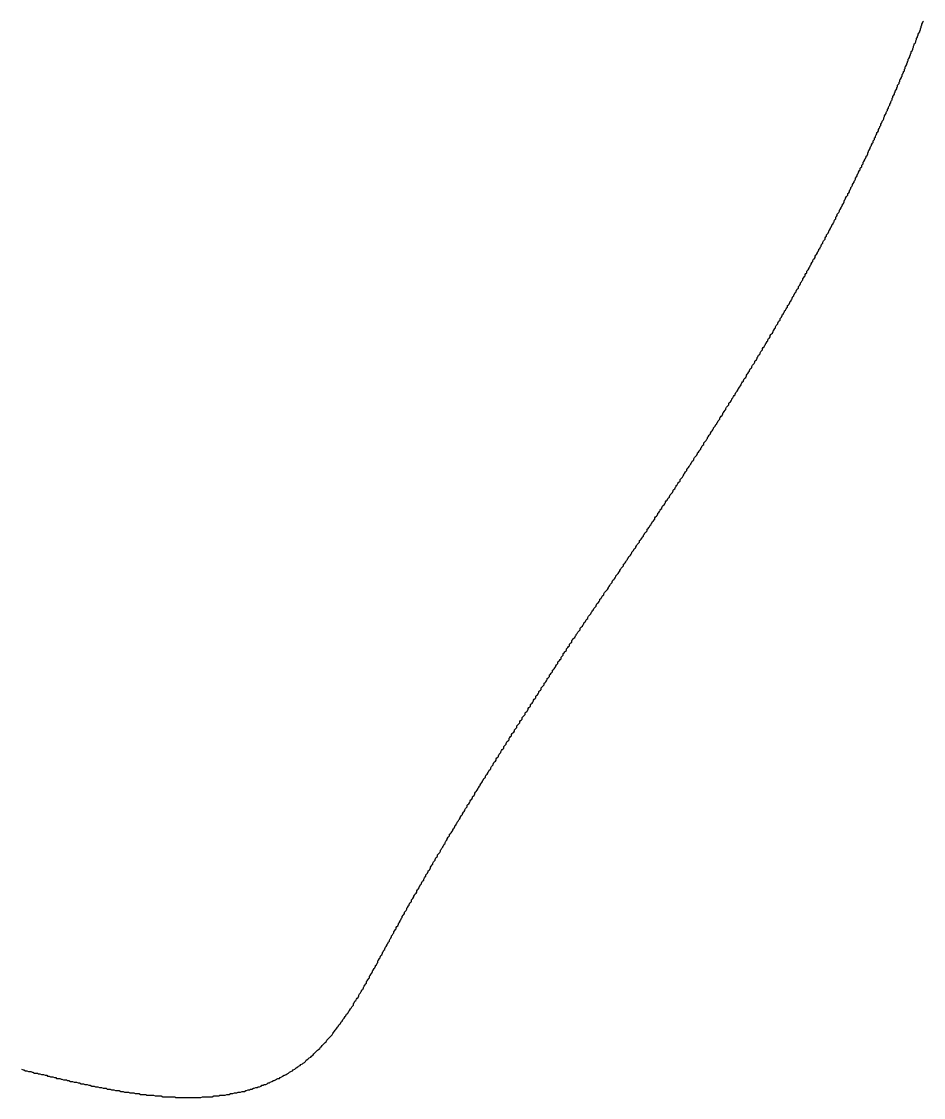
# Model space of a CAD drawing. Header units: millimetres. Extents: x 35 to 605, y 64 to 964.
# Drawn here: x 320.48 to 332.3, y 351.42 to 365.52 of the extents above; entities that cross this region are included whole.
import ezdxf

# ---------------------------------------------------------------- set-up
doc = ezdxf.new("R2010")
doc.units = ezdxf.units.MM

msp = doc.modelspace()

# ---------------------------------------------------------------- linework, layer by layer
msp.add_polyline3d([(320.477, 351.788, 0), (320.497, 351.778, 0), (320.507, 351.778, 0), (320.527, 351.768, 0), (320.547, 351.768, 0), (320.567, 351.758, 0), (320.577, 351.758, 0), (320.597, 351.758, 0), (320.617, 351.748, 0), (320.627, 351.748, 0), (320.647, 351.738, 0), (320.667, 351.738, 0), (320.687, 351.738, 0), (320.697, 351.728, 0), (320.717, 351.728, 0), (320.737, 351.718, 0), (320.747, 351.718, 0), (320.767, 351.718, 0), (320.787, 351.708, 0), (320.807, 351.708, 0), (320.817, 351.698, 0), (320.837, 351.698, 0), (320.857, 351.688, 0), (320.877, 351.688, 0), (320.887, 351.688, 0), (320.907, 351.678, 0), (320.927, 351.678, 0), (320.937, 351.668, 0), (320.957, 351.668, 0), (320.977, 351.668, 0), (320.997, 351.658, 0), (321.007, 351.658, 0), (321.027, 351.648, 0), (321.047, 351.648, 0), (321.067, 351.648, 0), (321.077, 351.638, 0), (321.097, 351.638, 0), (321.117, 351.628, 0), (321.137, 351.628, 0), (321.147, 351.628, 0), (321.167, 351.618, 0), (321.187, 351.618, 0), (321.197, 351.618, 0), (321.217, 351.608, 0), (321.237, 351.608, 0), (321.257, 351.598, 0), (321.267, 351.598, 0), (321.287, 351.598, 0), (321.307, 351.588, 0), (321.327, 351.588, 0), (321.337, 351.588, 0), (321.357, 351.578, 0), (321.377, 351.578, 0), (321.397, 351.568, 0), (321.407, 351.568, 0), (321.427, 351.568, 0), (321.447, 351.558, 0), (321.457, 351.558, 0), (321.477, 351.558, 0), (321.497, 351.548, 0), (321.517, 351.548, 0), (321.527, 351.548, 0), (321.547, 351.538, 0), (321.567, 351.538, 0), (321.587, 351.538, 0), (321.597, 351.528, 0), (321.617, 351.528, 0), (321.637, 351.528, 0), (321.657, 351.518, 0), (321.667, 351.518, 0), (321.687, 351.518, 0), (321.707, 351.508, 0), (321.727, 351.508, 0), (321.737, 351.508, 0), (321.757, 351.508, 0), (321.777, 351.498, 0), (321.787, 351.498, 0), (321.807, 351.498, 0), (321.827, 351.488, 0), (321.847, 351.488, 0), (321.857, 351.488, 0), (321.877, 351.488, 0), (321.897, 351.478, 0), (321.917, 351.478, 0), (321.927, 351.478, 0), (321.947, 351.478, 0), (321.967, 351.468, 0), (321.987, 351.468, 0), (321.997, 351.468, 0), (322.017, 351.468, 0), (322.037, 351.458, 0), (322.047, 351.458, 0), (322.067, 351.458, 0), (322.087, 351.458, 0), (322.107, 351.458, 0), (322.117, 351.448, 0), (322.137, 351.448, 0), (322.157, 351.448, 0), (322.177, 351.448, 0), (322.187, 351.448, 0), (322.207, 351.448, 0), (322.227, 351.438, 0), (322.237, 351.438, 0), (322.257, 351.438, 0), (322.277, 351.438, 0), (322.297, 351.438, 0), (322.307, 351.438, 0), (322.327, 351.428, 0), (322.347, 351.428, 0), (322.367, 351.428, 0), (322.377, 351.428, 0), (322.397, 351.428, 0), (322.417, 351.428, 0), (322.427, 351.428, 0), (322.447, 351.428, 0), (322.467, 351.428, 0), (322.487, 351.428, 0), (322.497, 351.418, 0), (322.517, 351.418, 0), (322.537, 351.418, 0), (322.547, 351.418, 0), (322.567, 351.418, 0), (322.587, 351.418, 0), (322.607, 351.418, 0), (322.617, 351.418, 0), (322.637, 351.418, 0), (322.657, 351.418, 0), (322.667, 351.418, 0), (322.687, 351.418, 0), (322.707, 351.418, 0), (322.727, 351.418, 0), (322.737, 351.418, 0), (322.757, 351.418, 0), (322.777, 351.418, 0), (322.787, 351.418, 0), (322.807, 351.418, 0), (322.827, 351.418, 0), (322.847, 351.428, 0), (322.857, 351.428, 0), (322.877, 351.428, 0), (322.897, 351.428, 0), (322.907, 351.428, 0), (322.927, 351.428, 0), (322.947, 351.428, 0), (322.957, 351.428, 0), (322.977, 351.428, 0), (322.997, 351.438, 0), (323.017, 351.438, 0), (323.027, 351.438, 0), (323.047, 351.438, 0), (323.067, 351.438, 0), (323.077, 351.448, 0), (323.097, 351.448, 0), (323.117, 351.448, 0), (323.127, 351.448, 0), (323.147, 351.448, 0), (323.167, 351.458, 0), (323.177, 351.458, 0), (323.197, 351.458, 0), (323.217, 351.468, 0), (323.227, 351.468, 0), (323.247, 351.468, 0), (323.267, 351.478, 0), (323.277, 351.478, 0), (323.297, 351.478, 0), (323.317, 351.488, 0), (323.327, 351.488, 0), (323.347, 351.488, 0), (323.367, 351.498, 0), (323.377, 351.498, 0), (323.397, 351.498, 0), (323.417, 351.508, 0), (323.427, 351.508, 0), (323.447, 351.518, 0), (323.467, 351.518, 0), (323.477, 351.528, 0), (323.497, 351.528, 0), (323.517, 351.538, 0), (323.527, 351.538, 0), (323.547, 351.548, 0), (323.567, 351.548, 0), (323.577, 351.558, 0), (323.597, 351.558, 0), (323.617, 351.568, 0), (323.627, 351.578, 0), (323.647, 351.578, 0), (323.657, 351.588, 0), (323.677, 351.588, 0), (323.697, 351.598, 0), (323.707, 351.608, 0), (323.727, 351.608, 0), (323.737, 351.618, 0), (323.757, 351.628, 0), (323.777, 351.638, 0), (323.787, 351.638, 0), (323.807, 351.648, 0), (323.817, 351.658, 0), (323.837, 351.668, 0), (323.857, 351.668, 0), (323.867, 351.678, 0), (323.887, 351.688, 0), (323.897, 351.698, 0), (323.917, 351.708, 0), (323.927, 351.708, 0), (323.947, 351.718, 0), (323.957, 351.728, 0), (323.977, 351.738, 0), (323.987, 351.748, 0), (324.007, 351.758, 0), (324.027, 351.768, 0), (324.037, 351.778, 0), (324.057, 351.788, 0), (324.067, 351.798, 0), (324.077, 351.808, 0), (324.097, 351.818, 0), (324.107, 351.828, 0), (324.127, 351.838, 0), (324.137, 351.848, 0), (324.157, 351.858, 0), (324.167, 351.868, 0), (324.187, 351.878, 0), (324.197, 351.888, 0), (324.207, 351.908, 0), (324.227, 351.918, 0), (324.237, 351.928, 0), (324.247, 351.938, 0), (324.267, 351.948, 0), (324.277, 351.958, 0), (324.297, 351.978, 0), (324.307, 351.988, 0), (324.317, 351.998, 0), (324.327, 352.008, 0), (324.347, 352.028, 0), (324.357, 352.038, 0), (324.367, 352.048, 0), (324.387, 352.058, 0), (324.397, 352.078, 0), (324.407, 352.088, 0), (324.417, 352.098, 0), (324.427, 352.108, 0), (324.447, 352.128, 0), (324.457, 352.138, 0), (324.467, 352.148, 0), (324.477, 352.168, 0), (324.487, 352.178, 0), (324.497, 352.188, 0), (324.507, 352.198, 0), (324.527, 352.218, 0), (324.537, 352.228, 0), (324.547, 352.238, 0), (324.557, 352.258, 0), (324.567, 352.268, 0), (324.577, 352.288, 0), (324.587, 352.298, 0), (324.597, 352.308, 0), (324.607, 352.328, 0), (324.617, 352.338, 0), (324.627, 352.348, 0), (324.637, 352.368, 0), (324.647, 352.378, 0), (324.657, 352.388, 0), (324.667, 352.408, 0), (324.677, 352.418, 0), (324.687, 352.438, 0), (324.697, 352.448, 0), (324.707, 352.458, 0), (324.717, 352.478, 0), (324.727, 352.488, 0), (324.737, 352.508, 0), (324.747, 352.518, 0), (324.757, 352.528, 0), (324.767, 352.548, 0), (324.777, 352.558, 0), (324.787, 352.578, 0), (324.797, 352.588, 0), (324.807, 352.608, 0), (324.817, 352.618, 0), (324.827, 352.628, 0), (324.827, 352.648, 0), (324.837, 352.658, 0), (324.847, 352.678, 0), (324.857, 352.688, 0), (324.867, 352.708, 0), (324.877, 352.718, 0), (324.887, 352.728, 0), (324.897, 352.748, 0), (324.897, 352.758, 0), (324.907, 352.778, 0), (324.917, 352.788, 0), (324.927, 352.808, 0), (324.937, 352.818, 0), (324.947, 352.838, 0), (324.957, 352.848, 0), (324.957, 352.858, 0), (324.967, 352.878, 0), (324.977, 352.888, 0), (324.987, 352.908, 0), (324.997, 352.918, 0), (324.997, 352.938, 0), (325.007, 352.948, 0), (325.017, 352.958, 0), (325.027, 352.978, 0), (325.037, 352.988, 0), (325.037, 353.008, 0), (325.047, 353.018, 0), (325.057, 353.038, 0), (325.067, 353.048, 0), (325.077, 353.068, 0), (325.077, 353.078, 0), (325.087, 353.088, 0), (325.097, 353.108, 0), (325.107, 353.118, 0), (325.117, 353.138, 0), (325.117, 353.148, 0), (325.127, 353.158, 0), (325.137, 353.178, 0), (325.147, 353.188, 0), (325.147, 353.208, 0), (325.157, 353.218, 0), (325.167, 353.238, 0), (325.177, 353.248, 0), (325.177, 353.258, 0), (325.187, 353.278, 0), (325.197, 353.288, 0), (325.207, 353.308, 0), (325.207, 353.318, 0), (325.217, 353.328, 0), (325.227, 353.348, 0), (325.237, 353.358, 0), (325.237, 353.368, 0), (325.247, 353.388, 0), (325.257, 353.398, 0), (325.267, 353.418, 0), (325.267, 353.428, 0), (325.277, 353.438, 0), (325.287, 353.458, 0), (325.297, 353.468, 0), (325.297, 353.478, 0), (325.307, 353.498, 0), (325.317, 353.508, 0), (325.327, 353.528, 0), (325.327, 353.538, 0), (325.337, 353.548, 0), (325.347, 353.568, 0), (325.357, 353.578, 0), (325.357, 353.588, 0), (325.367, 353.608, 0), (325.377, 353.618, 0), (325.387, 353.628, 0), (325.387, 353.648, 0), (325.397, 353.658, 0), (325.407, 353.668, 0), (325.417, 353.688, 0), (325.417, 353.698, 0), (325.427, 353.708, 0), (325.437, 353.728, 0), (325.437, 353.738, 0), (325.447, 353.748, 0), (325.457, 353.768, 0), (325.467, 353.778, 0), (325.467, 353.788, 0), (325.477, 353.808, 0), (325.487, 353.818, 0), (325.497, 353.828, 0), (325.497, 353.848, 0), (325.507, 353.858, 0), (325.517, 353.868, 0), (325.527, 353.888, 0), (325.527, 353.898, 0), (325.537, 353.908, 0), (325.547, 353.928, 0), (325.557, 353.938, 0), (325.557, 353.948, 0), (325.567, 353.968, 0), (325.577, 353.978, 0), (325.587, 353.988, 0), (325.587, 354.008, 0), (325.597, 354.018, 0), (325.607, 354.028, 0), (325.617, 354.048, 0), (325.617, 354.058, 0), (325.627, 354.068, 0), (325.637, 354.088, 0), (325.647, 354.098, 0), (325.657, 354.108, 0), (325.657, 354.128, 0), (325.667, 354.138, 0), (325.677, 354.148, 0), (325.687, 354.168, 0), (325.687, 354.178, 0), (325.697, 354.188, 0), (325.707, 354.208, 0), (325.717, 354.218, 0), (325.717, 354.228, 0), (325.727, 354.248, 0), (325.737, 354.258, 0), (325.747, 354.268, 0), (325.747, 354.278, 0), (325.757, 354.298, 0), (325.767, 354.308, 0), (325.777, 354.318, 0), (325.777, 354.338, 0), (325.787, 354.348, 0), (325.797, 354.358, 0), (325.807, 354.378, 0), (325.807, 354.388, 0), (325.817, 354.398, 0), (325.827, 354.408, 0), (325.837, 354.428, 0), (325.837, 354.438, 0), (325.847, 354.448, 0), (325.857, 354.468, 0), (325.867, 354.478, 0), (325.867, 354.488, 0), (325.877, 354.508, 0), (325.887, 354.518, 0), (325.897, 354.528, 0), (325.897, 354.538, 0), (325.907, 354.558, 0), (325.917, 354.568, 0), (325.927, 354.578, 0), (325.927, 354.598, 0), (325.937, 354.608, 0), (325.947, 354.618, 0), (325.957, 354.628, 0), (325.967, 354.648, 0), (325.967, 354.658, 0), (325.977, 354.668, 0), (325.987, 354.688, 0), (325.997, 354.698, 0), (325.997, 354.708, 0), (326.007, 354.718, 0), (326.017, 354.738, 0), (326.027, 354.748, 0), (326.027, 354.758, 0), (326.037, 354.778, 0), (326.047, 354.788, 0), (326.057, 354.798, 0), (326.057, 354.808, 0), (326.067, 354.828, 0), (326.077, 354.838, 0), (326.087, 354.848, 0), (326.087, 354.868, 0), (326.097, 354.878, 0), (326.107, 354.888, 0), (326.117, 354.898, 0), (326.127, 354.918, 0), (326.127, 354.928, 0), (326.137, 354.938, 0), (326.147, 354.948, 0), (326.157, 354.968, 0), (326.157, 354.978, 0), (326.167, 354.988, 0), (326.177, 355.008, 0), (326.187, 355.018, 0), (326.187, 355.028, 0), (326.197, 355.038, 0), (326.207, 355.058, 0), (326.217, 355.068, 0), (326.227, 355.078, 0), (326.227, 355.088, 0), (326.237, 355.108, 0), (326.247, 355.118, 0), (326.257, 355.128, 0), (326.257, 355.138, 0), (326.267, 355.158, 0), (326.277, 355.168, 0), (326.287, 355.178, 0), (326.287, 355.188, 0), (326.297, 355.208, 0), (326.307, 355.218, 0), (326.317, 355.228, 0), (326.317, 355.248, 0), (326.327, 355.258, 0), (326.337, 355.268, 0), (326.347, 355.278, 0), (326.357, 355.298, 0), (326.357, 355.308, 0), (326.367, 355.318, 0), (326.377, 355.328, 0), (326.387, 355.348, 0), (326.387, 355.358, 0), (326.397, 355.368, 0), (326.407, 355.378, 0), (326.417, 355.398, 0), (326.417, 355.408, 0), (326.427, 355.418, 0), (326.437, 355.428, 0), (326.447, 355.448, 0), (326.457, 355.458, 0), (326.457, 355.468, 0), (326.467, 355.478, 0), (326.477, 355.498, 0), (326.487, 355.508, 0), (326.487, 355.518, 0), (326.497, 355.528, 0), (326.507, 355.548, 0), (326.517, 355.558, 0), (326.517, 355.568, 0), (326.527, 355.578, 0), (326.537, 355.598, 0), (326.547, 355.608, 0), (326.557, 355.618, 0), (326.557, 355.628, 0), (326.567, 355.648, 0), (326.577, 355.658, 0), (326.587, 355.668, 0), (326.587, 355.678, 0), (326.597, 355.688, 0), (326.607, 355.708, 0), (326.617, 355.718, 0), (326.627, 355.728, 0), (326.627, 355.738, 0), (326.637, 355.758, 0), (326.647, 355.768, 0), (326.657, 355.778, 0), (326.657, 355.788, 0), (326.667, 355.808, 0), (326.677, 355.818, 0), (326.687, 355.828, 0), (326.697, 355.838, 0), (326.697, 355.858, 0), (326.707, 355.868, 0), (326.717, 355.878, 0), (326.727, 355.888, 0), (326.727, 355.898, 0), (326.737, 355.918, 0), (326.747, 355.928, 0), (326.757, 355.938, 0), (326.757, 355.948, 0), (326.767, 355.968, 0), (326.777, 355.978, 0), (326.787, 355.988, 0), (326.797, 355.998, 0), (326.797, 356.018, 0), (326.807, 356.028, 0), (326.817, 356.038, 0), (326.827, 356.048, 0), (326.827, 356.058, 0), (326.837, 356.078, 0), (326.847, 356.088, 0), (326.857, 356.098, 0), (326.867, 356.108, 0), (326.867, 356.128, 0), (326.877, 356.138, 0), (326.887, 356.148, 0), (326.897, 356.158, 0), (326.897, 356.178, 0), (326.907, 356.188, 0), (326.917, 356.198, 0), (326.927, 356.208, 0), (326.937, 356.218, 0), (326.937, 356.238, 0), (326.947, 356.248, 0), (326.957, 356.258, 0), (326.967, 356.268, 0), (326.967, 356.288, 0), (326.977, 356.298, 0), (326.987, 356.308, 0), (326.997, 356.318, 0), (327.007, 356.328, 0), (327.007, 356.348, 0), (327.017, 356.358, 0), (327.027, 356.368, 0), (327.037, 356.378, 0), (327.037, 356.398, 0), (327.047, 356.408, 0), (327.057, 356.418, 0), (327.067, 356.428, 0), (327.077, 356.438, 0), (327.077, 356.458, 0), (327.087, 356.468, 0), (327.097, 356.478, 0), (327.107, 356.488, 0), (327.117, 356.508, 0), (327.117, 356.518, 0), (327.127, 356.528, 0), (327.137, 356.538, 0), (327.147, 356.548, 0), (327.147, 356.568, 0), (327.157, 356.578, 0), (327.167, 356.588, 0), (327.177, 356.598, 0), (327.187, 356.618, 0), (327.187, 356.628, 0), (327.197, 356.638, 0), (327.207, 356.648, 0), (327.217, 356.658, 0), (327.217, 356.678, 0), (327.227, 356.688, 0), (327.237, 356.698, 0), (327.247, 356.708, 0), (327.257, 356.728, 0), (327.257, 356.738, 0), (327.267, 356.748, 0), (327.277, 356.758, 0), (327.287, 356.768, 0), (327.287, 356.788, 0), (327.297, 356.798, 0), (327.307, 356.808, 0), (327.317, 356.818, 0), (327.327, 356.828, 0), (327.327, 356.848, 0), (327.337, 356.858, 0), (327.347, 356.868, 0), (327.357, 356.878, 0), (327.367, 356.898, 0), (327.367, 356.908, 0), (327.377, 356.918, 0), (327.387, 356.928, 0), (327.397, 356.938, 0), (327.397, 356.958, 0), (327.407, 356.968, 0), (327.417, 356.978, 0), (327.427, 356.988, 0), (327.437, 356.998, 0), (327.437, 357.018, 0), (327.447, 357.028, 0), (327.457, 357.038, 0), (327.467, 357.048, 0), (327.477, 357.068, 0), (327.477, 357.078, 0), (327.487, 357.088, 0), (327.497, 357.098, 0), (327.507, 357.108, 0), (327.507, 357.128, 0), (327.517, 357.138, 0), (327.527, 357.148, 0), (327.537, 357.158, 0), (327.547, 357.168, 0), (327.547, 357.188, 0), (327.557, 357.198, 0), (327.567, 357.208, 0), (327.577, 357.218, 0), (327.577, 357.238, 0), (327.587, 357.248, 0), (327.597, 357.258, 0), (327.607, 357.268, 0), (327.617, 357.278, 0), (327.617, 357.298, 0), (327.627, 357.308, 0), (327.637, 357.318, 0), (327.647, 357.328, 0), (327.657, 357.338, 0), (327.657, 357.358, 0), (327.667, 357.368, 0), (327.677, 357.378, 0), (327.687, 357.388, 0), (327.687, 357.408, 0), (327.697, 357.418, 0), (327.707, 357.428, 0), (327.717, 357.438, 0), (327.727, 357.448, 0), (327.737, 357.468, 0), (327.747, 357.478, 0), (327.747, 357.488, 0), (327.757, 357.498, 0), (327.767, 357.518, 0), (327.777, 357.528, 0), (327.787, 357.538, 0), (327.797, 357.548, 0), (327.797, 357.568, 0), (327.807, 357.578, 0), (327.817, 357.588, 0), (327.827, 357.598, 0), (327.837, 357.618, 0), (327.847, 357.628, 0), (327.847, 357.638, 0), (327.857, 357.648, 0), (327.867, 357.658, 0), (327.877, 357.678, 0), (327.887, 357.688, 0), (327.897, 357.698, 0), (327.897, 357.708, 0), (327.907, 357.728, 0), (327.917, 357.738, 0), (327.927, 357.748, 0), (327.937, 357.758, 0), (327.947, 357.778, 0), (327.957, 357.788, 0), (327.957, 357.798, 0), (327.967, 357.808, 0), (327.977, 357.828, 0), (327.987, 357.838, 0), (327.997, 357.848, 0), (328.007, 357.858, 0), (328.007, 357.868, 0), (328.017, 357.888, 0), (328.027, 357.898, 0), (328.037, 357.908, 0), (328.047, 357.918, 0), (328.057, 357.938, 0), (328.057, 357.948, 0), (328.067, 357.958, 0), (328.077, 357.968, 0), (328.087, 357.988, 0), (328.097, 357.998, 0), (328.107, 358.008, 0), (328.107, 358.018, 0), (328.117, 358.038, 0), (328.127, 358.048, 0), (328.137, 358.058, 0), (328.147, 358.068, 0), (328.157, 358.078, 0), (328.167, 358.098, 0), (328.167, 358.108, 0), (328.177, 358.118, 0), (328.187, 358.128, 0), (328.197, 358.148, 0), (328.207, 358.158, 0), (328.217, 358.168, 0), (328.217, 358.178, 0), (328.227, 358.198, 0), (328.237, 358.208, 0), (328.247, 358.218, 0), (328.257, 358.228, 0), (328.267, 358.248, 0), (328.267, 358.258, 0), (328.277, 358.268, 0), (328.287, 358.278, 0), (328.297, 358.288, 0), (328.307, 358.308, 0), (328.317, 358.318, 0), (328.317, 358.328, 0), (328.327, 358.338, 0), (328.337, 358.358, 0), (328.347, 358.368, 0), (328.357, 358.378, 0), (328.367, 358.388, 0), (328.367, 358.408, 0), (328.377, 358.418, 0), (328.387, 358.428, 0), (328.397, 358.438, 0), (328.407, 358.458, 0), (328.417, 358.468, 0), (328.417, 358.478, 0), (328.427, 358.488, 0), (328.437, 358.508, 0), (328.447, 358.518, 0), (328.457, 358.528, 0), (328.467, 358.538, 0), (328.477, 358.558, 0), (328.477, 358.568, 0), (328.487, 358.578, 0), (328.497, 358.588, 0), (328.507, 358.608, 0), (328.517, 358.618, 0), (328.527, 358.628, 0), (328.527, 358.638, 0), (328.537, 358.648, 0), (328.547, 358.668, 0), (328.557, 358.678, 0), (328.567, 358.688, 0), (328.577, 358.698, 0), (328.577, 358.718, 0), (328.587, 358.728, 0), (328.597, 358.738, 0), (328.607, 358.748, 0), (328.617, 358.768, 0), (328.627, 358.778, 0), (328.627, 358.788, 0), (328.637, 358.798, 0), (328.647, 358.818, 0), (328.657, 358.828, 0), (328.667, 358.838, 0), (328.677, 358.848, 0), (328.677, 358.868, 0), (328.687, 358.878, 0), (328.697, 358.888, 0), (328.707, 358.898, 0), (328.717, 358.918, 0), (328.727, 358.928, 0), (328.727, 358.938, 0), (328.737, 358.948, 0), (328.747, 358.968, 0), (328.757, 358.978, 0), (328.767, 358.988, 0), (328.777, 358.998, 0), (328.777, 359.018, 0), (328.787, 359.028, 0), (328.797, 359.038, 0), (328.807, 359.048, 0), (328.817, 359.068, 0), (328.817, 359.078, 0), (328.827, 359.088, 0), (328.837, 359.098, 0), (328.847, 359.118, 0), (328.857, 359.128, 0), (328.867, 359.138, 0), (328.867, 359.148, 0), (328.877, 359.168, 0), (328.887, 359.178, 0), (328.897, 359.188, 0), (328.907, 359.198, 0), (328.917, 359.218, 0), (328.917, 359.228, 0), (328.927, 359.238, 0), (328.937, 359.248, 0), (328.947, 359.268, 0), (328.957, 359.278, 0), (328.967, 359.288, 0), (328.967, 359.298, 0), (328.977, 359.318, 0), (328.987, 359.328, 0), (328.997, 359.338, 0), (329.007, 359.348, 0), (329.017, 359.368, 0), (329.017, 359.378, 0), (329.027, 359.388, 0), (329.037, 359.398, 0), (329.047, 359.418, 0), (329.057, 359.428, 0), (329.057, 359.438, 0), (329.067, 359.448, 0), (329.077, 359.468, 0), (329.087, 359.478, 0), (329.097, 359.488, 0), (329.107, 359.498, 0), (329.107, 359.518, 0), (329.117, 359.528, 0), (329.127, 359.538, 0), (329.137, 359.548, 0), (329.147, 359.568, 0), (329.157, 359.578, 0), (329.157, 359.588, 0), (329.167, 359.598, 0), (329.177, 359.618, 0), (329.187, 359.628, 0), (329.197, 359.638, 0), (329.197, 359.648, 0), (329.207, 359.668, 0), (329.217, 359.678, 0), (329.227, 359.688, 0), (329.237, 359.708, 0), (329.247, 359.718, 0), (329.247, 359.728, 0), (329.257, 359.738, 0), (329.267, 359.758, 0), (329.277, 359.768, 0), (329.287, 359.778, 0), (329.287, 359.788, 0), (329.297, 359.808, 0), (329.307, 359.818, 0), (329.317, 359.828, 0), (329.327, 359.838, 0), (329.337, 359.858, 0), (329.337, 359.868, 0), (329.347, 359.878, 0), (329.357, 359.888, 0), (329.367, 359.908, 0), (329.377, 359.918, 0), (329.377, 359.928, 0), (329.387, 359.938, 0), (329.397, 359.958, 0), (329.407, 359.968, 0), (329.417, 359.978, 0), (329.417, 359.998, 0), (329.427, 360.008, 0), (329.437, 360.018, 0), (329.447, 360.028, 0), (329.457, 360.048, 0), (329.467, 360.058, 0), (329.467, 360.068, 0), (329.477, 360.078, 0), (329.487, 360.098, 0), (329.497, 360.108, 0), (329.507, 360.118, 0), (329.507, 360.128, 0), (329.517, 360.148, 0), (329.527, 360.158, 0), (329.537, 360.168, 0), (329.547, 360.188, 0), (329.547, 360.198, 0), (329.557, 360.208, 0), (329.567, 360.218, 0), (329.577, 360.238, 0), (329.587, 360.248, 0), (329.587, 360.258, 0), (329.597, 360.268, 0), (329.607, 360.288, 0), (329.617, 360.298, 0), (329.627, 360.308, 0), (329.627, 360.328, 0), (329.637, 360.338, 0), (329.647, 360.348, 0), (329.657, 360.358, 0), (329.667, 360.378, 0), (329.667, 360.388, 0), (329.677, 360.398, 0), (329.687, 360.408, 0), (329.697, 360.428, 0), (329.707, 360.438, 0), (329.707, 360.448, 0), (329.717, 360.468, 0), (329.727, 360.478, 0), (329.737, 360.488, 0), (329.747, 360.498, 0), (329.747, 360.518, 0), (329.757, 360.528, 0), (329.767, 360.538, 0), (329.777, 360.548, 0), (329.787, 360.568, 0), (329.787, 360.578, 0), (329.797, 360.588, 0), (329.807, 360.608, 0), (329.817, 360.618, 0), (329.827, 360.628, 0), (329.827, 360.638, 0), (329.837, 360.658, 0), (329.847, 360.668, 0), (329.857, 360.678, 0), (329.867, 360.698, 0), (329.867, 360.708, 0), (329.877, 360.718, 0), (329.887, 360.728, 0), (329.897, 360.748, 0), (329.907, 360.758, 0), (329.907, 360.768, 0), (329.917, 360.788, 0), (329.927, 360.798, 0), (329.937, 360.808, 0), (329.937, 360.818, 0), (329.947, 360.838, 0), (329.957, 360.848, 0), (329.967, 360.858, 0), (329.977, 360.878, 0), (329.977, 360.888, 0), (329.987, 360.898, 0), (329.997, 360.908, 0), (330.007, 360.928, 0), (330.017, 360.938, 0), (330.017, 360.948, 0), (330.027, 360.968, 0), (330.037, 360.978, 0), (330.047, 360.988, 0), (330.047, 360.998, 0), (330.057, 361.018, 0), (330.067, 361.028, 0), (330.077, 361.038, 0), (330.087, 361.058, 0), (330.087, 361.068, 0), (330.097, 361.078, 0), (330.107, 361.088, 0), (330.117, 361.108, 0), (330.117, 361.118, 0), (330.127, 361.128, 0), (330.137, 361.148, 0), (330.147, 361.158, 0), (330.157, 361.168, 0), (330.157, 361.178, 0), (330.167, 361.198, 0), (330.177, 361.208, 0), (330.187, 361.218, 0), (330.187, 361.238, 0), (330.197, 361.248, 0), (330.207, 361.258, 0), (330.217, 361.278, 0), (330.227, 361.288, 0), (330.227, 361.298, 0), (330.237, 361.308, 0), (330.247, 361.328, 0), (330.257, 361.338, 0), (330.257, 361.348, 0), (330.267, 361.368, 0), (330.277, 361.378, 0), (330.287, 361.388, 0), (330.287, 361.408, 0), (330.297, 361.418, 0), (330.307, 361.428, 0), (330.317, 361.438, 0), (330.327, 361.458, 0), (330.327, 361.468, 0), (330.337, 361.478, 0), (330.347, 361.498, 0), (330.357, 361.508, 0), (330.357, 361.518, 0), (330.367, 361.538, 0), (330.377, 361.548, 0), (330.387, 361.558, 0), (330.387, 361.568, 0), (330.397, 361.588, 0), (330.407, 361.598, 0), (330.417, 361.608, 0), (330.417, 361.628, 0), (330.427, 361.638, 0), (330.437, 361.648, 0), (330.447, 361.668, 0), (330.447, 361.678, 0), (330.457, 361.688, 0), (330.467, 361.708, 0), (330.477, 361.718, 0), (330.477, 361.728, 0), (330.487, 361.738, 0), (330.497, 361.758, 0), (330.507, 361.768, 0), (330.517, 361.778, 0), (330.517, 361.798, 0), (330.527, 361.808, 0), (330.537, 361.818, 0), (330.547, 361.838, 0), (330.547, 361.848, 0), (330.557, 361.858, 0), (330.567, 361.878, 0), (330.577, 361.888, 0), (330.577, 361.898, 0), (330.587, 361.918, 0), (330.597, 361.928, 0), (330.597, 361.938, 0), (330.607, 361.948, 0), (330.617, 361.968, 0), (330.627, 361.978, 0), (330.627, 361.988, 0), (330.637, 362.008, 0), (330.647, 362.018, 0), (330.657, 362.028, 0), (330.657, 362.048, 0), (330.667, 362.058, 0), (330.677, 362.068, 0), (330.687, 362.088, 0), (330.687, 362.098, 0), (330.697, 362.108, 0), (330.707, 362.128, 0), (330.717, 362.138, 0), (330.717, 362.148, 0), (330.727, 362.168, 0), (330.737, 362.178, 0), (330.747, 362.188, 0), (330.747, 362.208, 0), (330.757, 362.218, 0), (330.767, 362.228, 0), (330.767, 362.248, 0), (330.777, 362.258, 0), (330.787, 362.268, 0), (330.797, 362.288, 0), (330.797, 362.298, 0), (330.807, 362.308, 0), (330.817, 362.328, 0), (330.827, 362.338, 0), (330.827, 362.348, 0), (330.837, 362.368, 0), (330.847, 362.378, 0), (330.847, 362.388, 0), (330.857, 362.408, 0), (330.867, 362.418, 0), (330.877, 362.428, 0), (330.877, 362.448, 0), (330.887, 362.458, 0), (330.897, 362.468, 0), (330.907, 362.488, 0), (330.907, 362.498, 0), (330.917, 362.508, 0), (330.927, 362.528, 0), (330.927, 362.538, 0), (330.937, 362.548, 0), (330.947, 362.568, 0), (330.957, 362.578, 0), (330.957, 362.588, 0), (330.967, 362.608, 0), (330.977, 362.618, 0), (330.977, 362.628, 0), (330.987, 362.648, 0), (330.997, 362.658, 0), (331.007, 362.668, 0), (331.007, 362.688, 0), (331.017, 362.698, 0), (331.027, 362.708, 0), (331.027, 362.728, 0), (331.037, 362.738, 0), (331.047, 362.748, 0), (331.057, 362.768, 0), (331.057, 362.778, 0), (331.067, 362.788, 0), (331.077, 362.808, 0), (331.077, 362.818, 0), (331.087, 362.828, 0), (331.097, 362.848, 0), (331.097, 362.858, 0), (331.107, 362.868, 0), (331.117, 362.888, 0), (331.127, 362.898, 0), (331.127, 362.908, 0), (331.137, 362.928, 0), (331.147, 362.938, 0), (331.147, 362.958, 0), (331.157, 362.968, 0), (331.167, 362.978, 0), (331.167, 362.998, 0), (331.177, 363.008, 0), (331.187, 363.018, 0), (331.197, 363.038, 0), (331.197, 363.048, 0), (331.207, 363.058, 0), (331.217, 363.078, 0), (331.217, 363.088, 0), (331.227, 363.098, 0), (331.237, 363.118, 0), (331.237, 363.128, 0), (331.247, 363.138, 0), (331.257, 363.158, 0), (331.257, 363.168, 0), (331.267, 363.188, 0), (331.277, 363.198, 0), (331.277, 363.208, 0), (331.287, 363.228, 0), (331.297, 363.238, 0), (331.307, 363.248, 0), (331.307, 363.268, 0), (331.317, 363.278, 0), (331.327, 363.288, 0), (331.327, 363.308, 0), (331.337, 363.318, 0), (331.347, 363.338, 0), (331.347, 363.348, 0), (331.357, 363.358, 0), (331.367, 363.378, 0), (331.367, 363.388, 0), (331.377, 363.398, 0), (331.387, 363.418, 0), (331.387, 363.428, 0), (331.397, 363.438, 0), (331.407, 363.458, 0), (331.407, 363.468, 0), (331.417, 363.488, 0), (331.427, 363.498, 0), (331.427, 363.508, 0), (331.437, 363.528, 0), (331.447, 363.538, 0), (331.447, 363.548, 0), (331.457, 363.568, 0), (331.467, 363.578, 0), (331.467, 363.598, 0), (331.477, 363.608, 0), (331.487, 363.618, 0), (331.487, 363.638, 0), (331.497, 363.648, 0), (331.507, 363.658, 0), (331.507, 363.678, 0), (331.517, 363.688, 0), (331.527, 363.708, 0), (331.527, 363.718, 0), (331.537, 363.728, 0), (331.547, 363.748, 0), (331.547, 363.758, 0), (331.557, 363.768, 0), (331.567, 363.788, 0), (331.567, 363.798, 0), (331.577, 363.818, 0), (331.577, 363.828, 0), (331.587, 363.838, 0), (331.597, 363.858, 0), (331.597, 363.868, 0), (331.607, 363.888, 0), (331.617, 363.898, 0), (331.617, 363.908, 0), (331.627, 363.928, 0), (331.637, 363.938, 0), (331.637, 363.958, 0), (331.647, 363.968, 0), (331.657, 363.978, 0), (331.657, 363.998, 0), (331.667, 364.008, 0), (331.667, 364.018, 0), (331.677, 364.038, 0), (331.687, 364.048, 0), (331.687, 364.068, 0), (331.697, 364.078, 0), (331.707, 364.088, 0), (331.707, 364.108, 0), (331.717, 364.118, 0), (331.727, 364.138, 0), (331.727, 364.148, 0), (331.737, 364.158, 0), (331.737, 364.178, 0), (331.747, 364.188, 0), (331.757, 364.208, 0), (331.757, 364.218, 0), (331.767, 364.228, 0), (331.777, 364.248, 0), (331.777, 364.258, 0), (331.787, 364.278, 0), (331.787, 364.288, 0), (331.797, 364.298, 0), (331.807, 364.318, 0), (331.807, 364.328, 0), (331.817, 364.348, 0), (331.827, 364.358, 0), (331.827, 364.368, 0), (331.837, 364.388, 0), (331.837, 364.398, 0), (331.847, 364.418, 0), (331.857, 364.428, 0), (331.857, 364.438, 0), (331.867, 364.458, 0), (331.867, 364.468, 0), (331.877, 364.488, 0), (331.887, 364.498, 0), (331.887, 364.518, 0), (331.897, 364.528, 0), (331.897, 364.538, 0), (331.907, 364.558, 0), (331.917, 364.568, 0), (331.917, 364.588, 0), (331.927, 364.598, 0), (331.927, 364.608, 0), (331.937, 364.628, 0), (331.947, 364.638, 0), (331.947, 364.658, 0), (331.957, 364.668, 0), (331.957, 364.688, 0), (331.967, 364.698, 0), (331.977, 364.708, 0), (331.977, 364.728, 0), (331.987, 364.738, 0), (331.987, 364.758, 0), (331.997, 364.768, 0), (332.007, 364.788, 0), (332.007, 364.798, 0), (332.017, 364.808, 0), (332.017, 364.828, 0), (332.027, 364.838, 0), (332.037, 364.858, 0), (332.037, 364.868, 0), (332.047, 364.878, 0), (332.047, 364.898, 0), (332.057, 364.908, 0), (332.057, 364.928, 0), (332.067, 364.938, 0), (332.077, 364.958, 0), (332.077, 364.968, 0), (332.087, 364.988, 0), (332.087, 364.998, 0), (332.097, 365.008, 0), (332.097, 365.028, 0), (332.107, 365.038, 0), (332.117, 365.058, 0), (332.117, 365.068, 0), (332.127, 365.088, 0), (332.127, 365.098, 0), (332.137, 365.108, 0), (332.137, 365.128, 0), (332.147, 365.138, 0), (332.157, 365.158, 0), (332.157, 365.168, 0), (332.167, 365.188, 0), (332.167, 365.198, 0), (332.177, 365.218, 0), (332.177, 365.228, 0), (332.187, 365.238, 0), (332.197, 365.258, 0), (332.197, 365.268, 0), (332.207, 365.288, 0), (332.207, 365.298, 0), (332.217, 365.318, 0), (332.217, 365.328, 0), (332.227, 365.348, 0), (332.227, 365.358, 0), (332.237, 365.368, 0), (332.247, 365.388, 0), (332.247, 365.398, 0), (332.257, 365.418, 0), (332.257, 365.428, 0), (332.267, 365.448, 0), (332.267, 365.458, 0), (332.277, 365.478, 0), (332.277, 365.488, 0), (332.287, 365.508, 0), (332.287, 365.518, 0), (332.297, 365.528, 0)])

doc.saveas('drawing.dxf')
